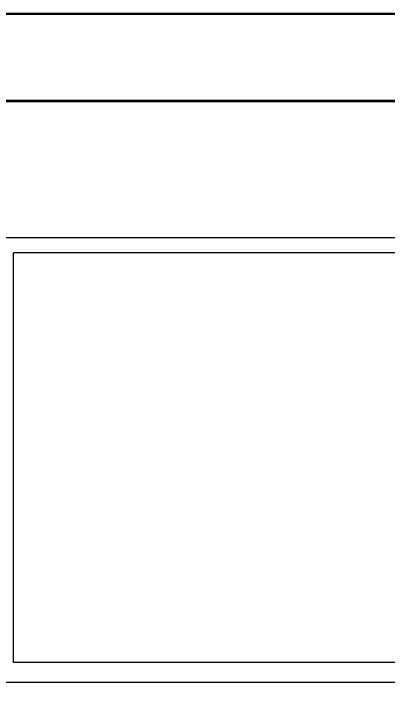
# Model space of a CAD drawing. Header units: millimetres. Extents: x 983 to 2111, y 2638 to 4457.
# Drawn here: x 1325.06 to 1346.88, y 4124.92 to 4164.49 of the extents above; entities that cross this region are included whole.
import ezdxf

# ---------------------------------------------------------------- set-up
doc = ezdxf.new("R2010")
doc.units = ezdxf.units.MM
doc.styles.get("Standard").update_dxf_attribs({"font": ''})
doc.styles.get('Standard').set_extended_font_data('SimSun')
doc.dimstyles.new('ISO-25', dxfattribs={"dimtxt": 2.5, "dimasz": 2.5, "dimexe": 1.25, "dimexo": 0.625, "dimtad": 1, "dimtxsty": 'Standard', "dimcen": 2.5, "dimadec": 0, "dimazin": 0, "dimtfac": 1, "dimtmove": 0, "dimatfit": 3, "dimfxl": 1, "dimarcsym": 0})

# ---------------------------------------------------------------- blocks, each defined once
blk = doc.blocks.new('*D199')
at = {"color": 0, "lineweight": -2, "transparency": 16777216}
for p, q in [((1297.555, 4145.13), (1297.555, 4102.577)), ((1387.555, 4145.13), (1387.555, 4102.577)), ((1300.055, 4103.827), (1385.055, 4103.827))]:
    blk.add_line(p, q, dxfattribs=at)
at = {"color": 0, "lineweight": -3, "transparency": 16777216}
for points in [[(1300.055, 4104.243), (1300.055, 4103.41), (1297.555, 4103.827)], [(1385.055, 4104.243), (1385.055, 4103.41), (1387.555, 4103.827)]]:
    blk.add_solid(points, dxfattribs=at)
at = {"layer": 'Defpoints', "color": 0, "lineweight": -3, "transparency": 16777216}
for p in [(1297.555, 4145.755), (1387.555, 4145.755), (1387.555, 4103.827)]:
    blk.add_point(p, dxfattribs=at)
at = {"color": 0, "lineweight": -3, "transparency": 16777216, "insert": (1342.555, 4105.702), "char_height": 2.5, "attachment_point": 5}
blk.add_mtext('90', dxfattribs=at)
blk = doc.blocks.new('1212DCDCDC')
at = {"color": 7, "linetype": 'Continuous', "lineweight": 15}
for p, q in [((1352.155, 4164.488), (1314.455, 4164.488)), ((1352.155, 4164.431), (1314.455, 4164.431)), ((1314.455, 4159.416), (1352.155, 4159.416)), ((1314.455, 4159.349), (1352.155, 4159.349)), ((1314.455, 4151.405), (1352.155, 4151.405)), ((1348.055, 4150.505), (1325.055, 4150.505)), ((1325.056, 4126.567), (1325.056, 4150.505)), ((1325.056, 4126.567), (1325.055, 4126.598)), ((1348.055, 4126.567), (1325.056, 4126.567)), ((1297.555, 4125.405), (1349.804, 4125.405))]:
    blk.add_line(p, q, dxfattribs=at)
blk = doc.blocks.new('1214DCDCDC')
at = {"lineweight": -3}
blk.add_blockref('1212DCDCDC', (0, 0), dxfattribs=at)

msp = doc.modelspace()

# ---------------------------------------------------------------- block references
at = {"lineweight": -3}
msp.add_blockref('1214DCDCDC', (0, 0), dxfattribs=at)

# ---------------------------------------------------------------- dimensions: what is measured, and where the dimension line sits
dim = msp.add_linear_dim(base=(1387.555, 4103.827), p1=(1297.555, 4145.755), p2=(1387.555, 4145.755), dimstyle='ISO-25', dxfattribs=at)
dim.commit()
dim.dimension.update_dxf_attribs({"geometry": '*D199', "text_midpoint": (1342.555, 4105.702)})

doc.saveas('drawing.dxf')
